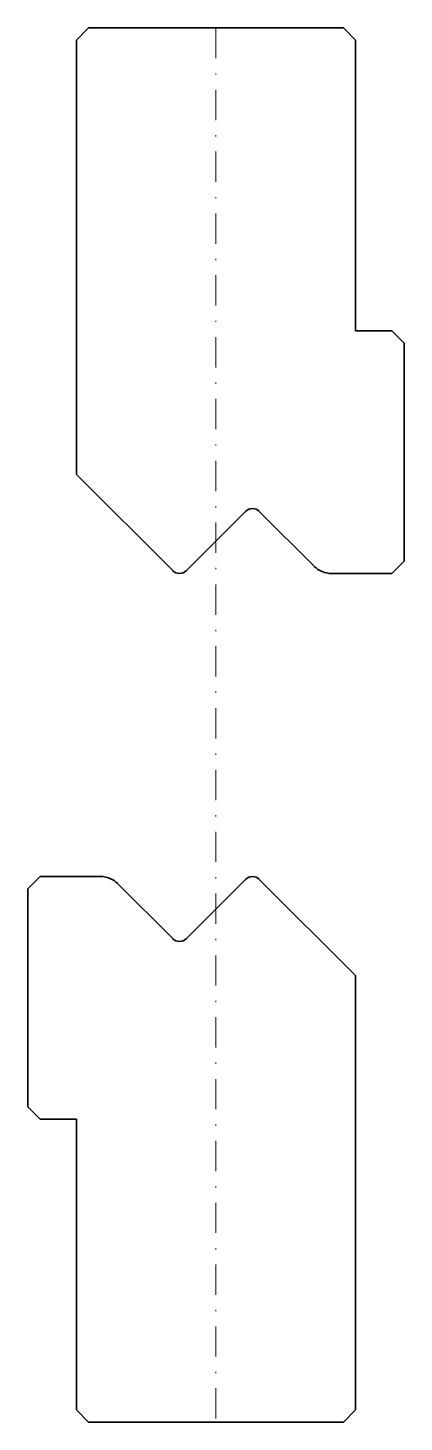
# Model space of a CAD drawing. Header units: millimetres. Extents: x -15 to 16, y 0 to 115.
import ezdxf

# ---------------------------------------------------------------- set-up
doc = ezdxf.new("R2010")
doc.units = ezdxf.units.MM
doc.header["$LTSCALE"] = 5
doc.linetypes.add('AUSGEZOGEN', pattern=[0])
doc.linetypes.add('DASHDOT', pattern=[1, 0.5, -0.25, 0, -0.25])
doc.layers.add('2', color=7, linetype='Continuous')

msp = doc.modelspace()

# ---------------------------------------------------------------- linework, layer by layer
at = {"layer": '2', "color": 7, "linetype": 'AUSGEZOGEN', "lineweight": 35}
for p, q in [((-11.5, 114), (-10.5, 115)), ((-10.5, 115), (10.5, 115)), ((10.5, 115), (11.5, 114)), ((-11.5, 78.16), (-11.5, 114)), ((11.5, 114), (11.5, 90)), ((11.5, 90), (14.5, 90)), ((14.5, 90), (15.5, 89)), ((15.5, 89), (15.5, 71)), ((-3.57, 70.23), (-11.5, 78.16)), ((2.44, 75.11), (-2.44, 70.23)), ((8.1, 70.59), (3.57, 75.11)), ((15.5, 71), (14.5, 70)), ((14.5, 70), (9.51, 70)), ((-15.5, 44), (-14.5, 45)), ((-14.5, 45), (-9.51, 45)), ((-15.5, 26), (-15.5, 44)), ((-8.1, 44.41), (-3.57, 39.89)), ((-2.44, 39.89), (2.44, 44.77)), ((3.57, 44.77), (11.5, 36.84)), ((11.5, 36.84), (11.5, 1)), ((-14.5, 25), (-15.5, 26)), ((-11.5, 25), (-14.5, 25)), ((-11.5, 1), (-11.5, 25)), ((-10.5, 0), (-11.5, 1)), ((10.5, 0), (-10.5, 0)), ((11.5, 1), (10.5, 0))]:
    msp.add_line(p, q, dxfattribs=at)
at = {"layer": '2', "color": 7, "linetype": 'DASHDOT', "lineweight": 18}
msp.add_line((0, 115), (0, 0), dxfattribs=at)
at = {"layer": '2', "color": 7, "linetype": 'AUSGEZOGEN', "lineweight": 35}
for centre, radius, start, end in [((3.01, 74.55), 0.8, 45, 135), ((-3.01, 70.8), 0.8, 225, 315), ((9.51, 72), 2, 225, 270), ((-9.51, 43), 2, 45, 90), ((3.01, 44.2), 0.8, 45, 135), ((-3.01, 40.45), 0.8, 225, 315)]:
    msp.add_arc(centre, radius, start, end, dxfattribs=at)

doc.saveas('drawing.dxf')
